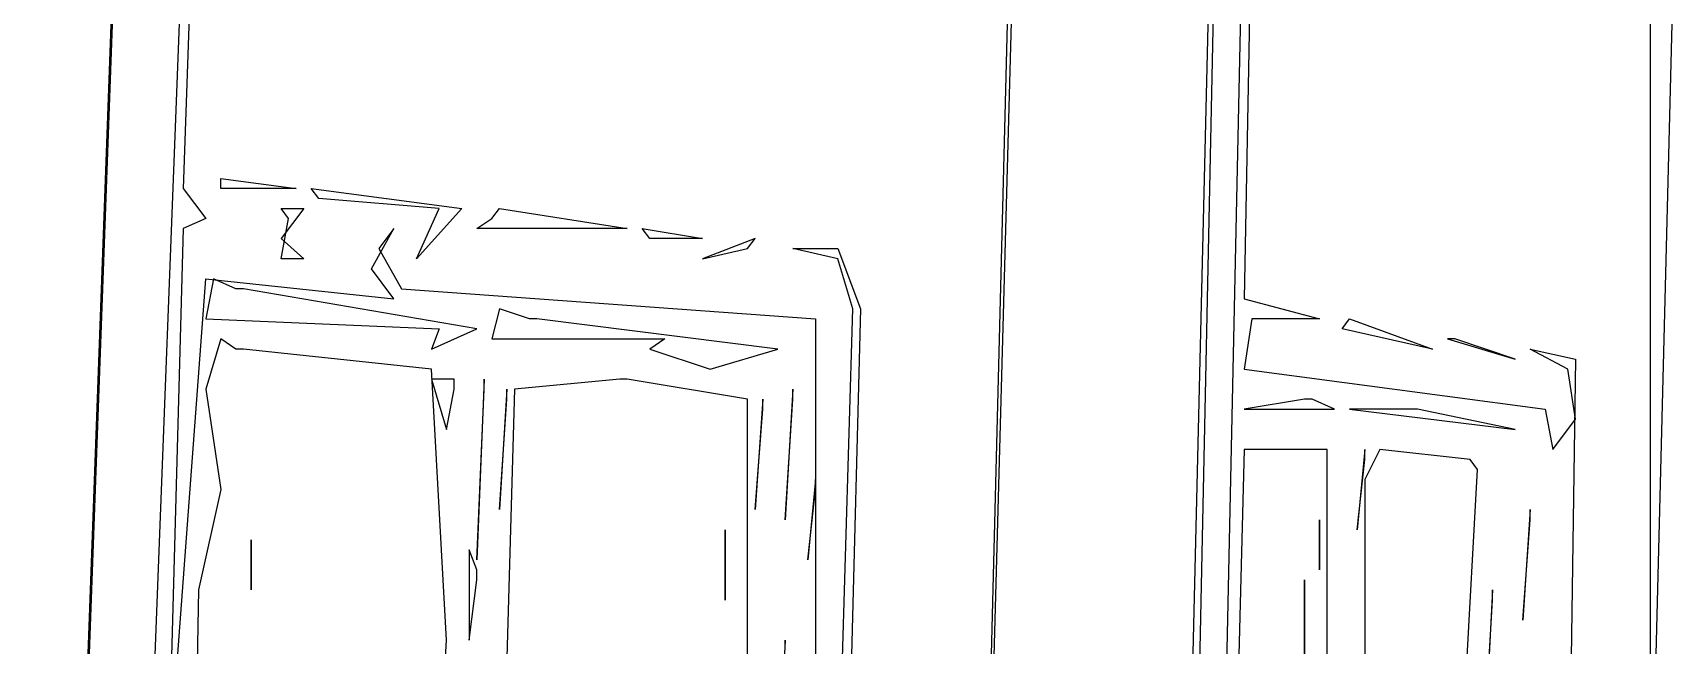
# Model space of a CAD drawing. Extents: x 10 to 24926, y 26 to 24942.
# Drawn here: x 220 to 5536, y 10032 to 12016 of the extents above; entities that cross this region are included whole.
import ezdxf

# ---------------------------------------------------------------- set-up
doc = ezdxf.new("R2010")
doc.units = 0

msp = doc.modelspace()

# ---------------------------------------------------------------- linework, layer by layer
for p, q in [((804.8487, 21072.4031, 1560.9187), (219.5042, 4975.4285, 7999.7086)), ((243.8936, 5788.407, 7674.5172), (804.8487, 21039.884, 1573.9264)), ((3560.8459, 18373.3145, 2640.5542), (3243.7843, 6633.9047, 7336.3181)), ((3243.7843, 6698.943, 7310.3028), (3536.4565, 18308.2762, 2666.5695)), ((4170.5798, 17983.0848, 2796.6461), (3926.6862, 6471.309, 7401.3564)), ((3902.2969, 6731.4621, 7297.2952), (4170.5798, 17950.5656, 2809.6537)), ((829.2381, 15153.9195, 3928.3122), (707.2913, 11511.7758, 5385.1697)), ((439.0084, 5463.2156, 7804.5938), (804.8487, 14861.2473, 4045.3811)), ((4024.2437, 6991.6152, 7193.2339), (4146.1904, 12584.9074, 4955.917)), ((4170.5798, 12487.35, 4994.94), (4146.1904, 11154.0652, 5528.2539)), ((5536.3837, 12227.1969, 5099.0013), (5438.8263, 8389.9383, 6633.9047)), ((5463.2156, 9690.7039, 6113.5984), (5463.2156, 12194.6777, 5112.0089)), ((829.2381, 11544.2949, 5372.162), (1073.1316, 11511.7758, 5385.1697)), ((829.2381, 11511.7758, 5385.1697), (829.2381, 11544.2949, 5372.162)), ((707.2913, 11511.7758, 5385.1697), (780.4594, 11414.2184, 5424.1927)), ((1073.1316, 11511.7758, 5385.1697), (829.2381, 11511.7758, 5385.1697)), ((1121.9104, 11511.7758, 5385.1697), (1609.6975, 11446.7375, 5411.185)), ((1146.2997, 11479.2566, 5398.1773), (1121.9104, 11511.7758, 5385.1697)), ((1024.3529, 11446.7375, 5411.185), (1097.521, 11446.7375, 5411.185)), ((1097.521, 11446.7375, 5411.185), (1024.3529, 11349.1801, 5450.208)), ((1048.7423, 11414.2184, 5424.1927), (1024.3529, 11446.7375, 5411.185)), ((1536.5294, 11446.7375, 5411.185), (1146.2997, 11479.2566, 5398.1773)), ((1609.6975, 11446.7375, 5411.185), (1463.3613, 11284.1418, 5476.2233)), ((1463.3613, 11284.1418, 5476.2233), (1536.5294, 11446.7375, 5411.185)), ((1707.2549, 11414.2184, 5424.1927), (1731.6442, 11446.7375, 5411.185)), ((1731.6442, 11446.7375, 5411.185), (2146.2633, 11381.6992, 5437.2003)), ((707.2913, 11381.6992, 5437.2003), (658.5126, 9593.1465, 6152.6214)), ((780.4594, 11414.2184, 5424.1927), (707.2913, 11381.6992, 5437.2003)), ((1024.3529, 11284.1418, 5476.2233), (1048.7423, 11414.2184, 5424.1927)), ((1317.0252, 11251.6227, 5489.2309), (1390.1933, 11381.6992, 5437.2003)), ((1390.1933, 11381.6992, 5437.2003), (1341.4146, 11316.6609, 5463.2156)), ((1658.4762, 11381.6992, 5437.2003), (1707.2549, 11414.2184, 5424.1927)), ((2146.2633, 11381.6992, 5437.2003), (1658.4762, 11381.6992, 5437.2003)), ((2195.042, 11381.6992, 5437.2003), (2390.1568, 11349.1801, 5450.208)), ((2219.4313, 11349.1801, 5450.208), (2195.042, 11381.6992, 5437.2003)), ((1024.3529, 11349.1801, 5450.208), (1097.521, 11284.1418, 5476.2233)), ((2390.1568, 11349.1801, 5450.208), (2219.4313, 11349.1801, 5450.208)), ((2560.8823, 11349.1801, 5450.208), (2390.1568, 11284.1418, 5476.2233)), ((2536.493, 11316.6609, 5463.2156), (2560.8823, 11349.1801, 5450.208)), ((1097.521, 11284.1418, 5476.2233), (1024.3529, 11284.1418, 5476.2233)), ((1341.4146, 11316.6609, 5463.2156), (1414.5826, 11186.5844, 5515.2462)), ((2390.1568, 11284.1418, 5476.2233), (2536.493, 11316.6609, 5463.2156)), ((2829.1652, 11284.1418, 5476.2233), (2682.8291, 11316.6609, 5463.2156)), ((2682.8291, 11316.6609, 5463.2156), (2829.1652, 11316.6609, 5463.2156)), ((2829.1652, 11316.6609, 5463.2156), (2902.3333, 11121.5461, 5541.2616)), ((2877.9439, 11121.5461, 5541.2616), (2829.1652, 11284.1418, 5476.2233)), ((658.5126, 9593.1465, 6152.6214), (780.4594, 11219.1035, 5502.2386)), ((780.4594, 11219.1035, 5502.2386), (1390.1933, 11154.0652, 5528.2539)), ((804.8487, 11219.1035, 5502.2386), (780.4594, 11089.027, 5554.2692)), ((878.0168, 11186.5844, 5515.2462), (804.8487, 11219.1035, 5502.2386)), ((1390.1933, 11154.0652, 5528.2539), (1317.0252, 11251.6227, 5489.2309)), ((902.4062, 11186.5844, 5515.2462), (878.0168, 11186.5844, 5515.2462)), ((1658.4762, 11056.5078, 5567.2769), (902.4062, 11186.5844, 5515.2462)), ((1414.5826, 11186.5844, 5515.2462), (2755.9972, 11089.027, 5554.2692)), ((1731.6442, 11121.5461, 5541.2616), (1707.2549, 11023.9887, 5580.2845)), ((1829.2017, 11089.027, 5554.2692), (1731.6442, 11121.5461, 5541.2616)), ((2804.7759, 8650.0914, 6529.8434), (2877.9439, 11121.5461, 5541.2616)), ((2902.3333, 11121.5461, 5541.2616), (2853.5546, 9235.4359, 6295.7056)), ((4146.1904, 11154.0652, 5528.2539), (4390.084, 11089.027, 5554.2692)), ((780.4594, 11089.027, 5554.2692), (1536.5294, 11056.5078, 5567.2769)), ((1853.591, 11089.027, 5554.2692), (1829.2017, 11089.027, 5554.2692)), ((2634.0504, 10991.4695, 5593.2922), (1853.591, 11089.027, 5554.2692)), ((2755.9972, 11089.027, 5554.2692), (2755.9972, 8975.2828, 6399.7669)), ((4170.5798, 11089.027, 5554.2692), (4146.1904, 10926.4312, 5619.3075)), ((4390.084, 11089.027, 5554.2692), (4170.5798, 11089.027, 5554.2692)), ((4463.2521, 11056.5078, 5567.2769), (4487.6414, 11089.027, 5554.2692)), ((4487.6414, 11089.027, 5554.2692), (4755.9243, 10991.4695, 5593.2922)), ((829.2381, 11023.9887, 5580.2845), (780.4594, 10861.393, 5645.3228)), ((878.0168, 10991.4695, 5593.2922), (829.2381, 11023.9887, 5580.2845)), ((1536.5294, 11056.5078, 5567.2769), (1512.14, 10991.4695, 5593.2922)), ((1512.14, 10991.4695, 5593.2922), (1658.4762, 11056.5078, 5567.2769)), ((1707.2549, 11023.9887, 5580.2845), (2268.2101, 11023.9887, 5580.2845)), ((2268.2101, 11023.9887, 5580.2845), (2219.4313, 10991.4695, 5593.2922)), ((4755.9243, 10991.4695, 5593.2922), (4463.2521, 11056.5078, 5567.2769)), ((4804.703, 11023.9887, 5580.2845), (5024.2072, 10958.9504, 5606.2998)), ((4829.0924, 11023.9887, 5580.2845), (4804.703, 11023.9887, 5580.2845)), ((5024.2072, 10958.9504, 5606.2998), (4829.0924, 11023.9887, 5580.2845)), ((902.4062, 10991.4695, 5593.2922), (878.0168, 10991.4695, 5593.2922)), ((1512.14, 10926.4312, 5619.3075), (902.4062, 10991.4695, 5593.2922)), ((2219.4313, 10991.4695, 5593.2922), (2414.5462, 10926.4312, 5619.3075)), ((2414.5462, 10926.4312, 5619.3075), (2634.0504, 10991.4695, 5593.2922)), ((5194.9327, 10926.4312, 5619.3075), (5072.9859, 10991.4695, 5593.2922)), ((5072.9859, 10991.4695, 5593.2922), (5219.3221, 10958.9504, 5606.2998)), ((5219.3221, 10958.9504, 5606.2998), (5194.9327, 9235.4359, 6295.7056)), ((1560.9187, 10048.4145, 5970.5142), (1512.14, 10926.4312, 5619.3075)), ((4146.1904, 10926.4312, 5619.3075), (5121.7646, 10796.3547, 5671.3381)), ((5219.3221, 10763.8355, 5684.3458), (5194.9327, 10926.4312, 5619.3075)), ((780.4594, 10861.393, 5645.3228), (829.2381, 10536.2016, 5775.3994)), ((1585.3081, 10893.9121, 5632.3152), (1512.14, 10893.9121, 5632.3152)), ((1512.14, 10893.9121, 5632.3152), (1560.9187, 10731.3164, 5697.3534)), ((1560.9187, 10731.3164, 5697.3534), (1585.3081, 10861.393, 5645.3228)), ((1585.3081, 10861.393, 5645.3228), (1585.3081, 10893.9121, 5632.3152)), ((1682.8655, 10893.9121, 5632.3152), (1658.4762, 10308.5676, 5866.453)), ((1658.4762, 10308.5676, 5866.453), (1682.8655, 10861.393, 5645.3228)), ((1682.8655, 10861.393, 5645.3228), (1682.8655, 10893.9121, 5632.3152)), ((1780.4229, 10861.393, 5645.3228), (1731.6442, 9137.8785, 6334.7286)), ((1756.0336, 10861.393, 5645.3228), (1731.6442, 10471.1633, 5801.4147)), ((1756.0336, 10828.8738, 5658.3305), (1756.0336, 10861.393, 5645.3228)), ((2121.8739, 10893.9121, 5632.3152), (1780.4229, 10861.393, 5645.3228)), ((2146.2633, 10893.9121, 5632.3152), (2121.8739, 10893.9121, 5632.3152)), ((2536.493, 10828.8738, 5658.3305), (2146.2633, 10893.9121, 5632.3152)), ((2682.8291, 10861.393, 5645.3228), (2658.4397, 10438.6441, 5814.4223)), ((2682.8291, 10828.8738, 5658.3305), (2682.8291, 10861.393, 5645.3228)), ((1731.6442, 10471.1633, 5801.4147), (1756.0336, 10828.8738, 5658.3305)), ((2536.493, 9007.802, 6386.7592), (2536.493, 10828.8738, 5658.3305)), ((2585.2717, 10828.8738, 5658.3305), (2560.8823, 10471.1633, 5801.4147)), ((2560.8823, 10471.1633, 5801.4147), (2585.2717, 10796.3547, 5671.3381)), ((2585.2717, 10796.3547, 5671.3381), (2585.2717, 10828.8738, 5658.3305)), ((2658.4397, 10438.6441, 5814.4223), (2682.8291, 10828.8738, 5658.3305)), ((4341.3053, 10828.8738, 5658.3305), (4146.1904, 10796.3547, 5671.3381)), ((4146.1904, 10796.3547, 5671.3381), (4438.8627, 10796.3547, 5671.3381)), ((4365.6946, 10828.8738, 5658.3305), (4341.3053, 10828.8738, 5658.3305)), ((4438.8627, 10796.3547, 5671.3381), (4365.6946, 10828.8738, 5658.3305)), ((4682.7562, 10796.3547, 5671.3381), (4487.6414, 10796.3547, 5671.3381)), ((4487.6414, 10796.3547, 5671.3381), (5024.2072, 10731.3164, 5697.3534)), ((4707.1456, 10796.3547, 5671.3381), (4682.7562, 10796.3547, 5671.3381)), ((5024.2072, 10731.3164, 5697.3534), (4707.1456, 10796.3547, 5671.3381)), ((5121.7646, 10796.3547, 5671.3381), (5146.154, 10666.2781, 5723.3688)), ((5146.154, 10666.2781, 5723.3688), (5219.3221, 10763.8355, 5684.3458)), ((4146.1904, 10666.2781, 5723.3688), (4121.8011, 9723.223, 6100.5908)), ((4390.084, 10666.2781, 5723.3688), (4146.1904, 10666.2781, 5723.3688)), ((4414.4733, 10666.2781, 5723.3688), (4390.084, 10666.2781, 5723.3688)), ((4414.4733, 9202.9168, 6308.7133), (4414.4733, 10666.2781, 5723.3688)), ((4536.4201, 10666.2781, 5723.3688), (4512.0308, 10406.125, 5827.43)), ((4512.0308, 10406.125, 5827.43), (4536.4201, 10633.759, 5736.3764)), ((4536.4201, 10633.759, 5736.3764), (4536.4201, 10666.2781, 5723.3688)), ((4585.1988, 10666.2781, 5723.3688), (4536.4201, 10568.7207, 5762.3917)), ((4877.8711, 10633.759, 5736.3764), (4585.1988, 10666.2781, 5723.3688)), ((4902.2604, 10601.2398, 5749.3841), (4877.8711, 10633.759, 5736.3764)), ((4853.4817, 9723.223, 6100.5908), (4902.2604, 10601.2398, 5749.3841)), ((829.2381, 10536.2016, 5775.3994), (756.07, 10211.0102, 5905.4759)), ((2755.9972, 10568.7207, 5762.3917), (2731.6078, 10308.5676, 5866.453)), ((2731.6078, 10308.5676, 5866.453), (2755.9972, 10536.2016, 5775.3994)), ((2755.9972, 10536.2016, 5775.3994), (2755.9972, 10568.7207, 5762.3917)), ((4536.4201, 10568.7207, 5762.3917), (4536.4201, 9788.2613, 6074.5755)), ((4390.084, 10438.6441, 5814.4223), (4390.084, 10276.0484, 5879.4606)), ((4390.084, 10406.125, 5827.43), (4390.084, 10438.6441, 5814.4223)), ((5072.9859, 10471.1633, 5801.4147), (5048.5966, 10113.4527, 5944.4989)), ((5048.5966, 10113.4527, 5944.4989), (5072.9859, 10438.6441, 5814.4223)), ((5072.9859, 10438.6441, 5814.4223), (5072.9859, 10471.1633, 5801.4147)), ((926.7955, 10373.6059, 5840.4377), (926.7955, 10211.0102, 5905.4759)), ((926.7955, 10341.0867, 5853.4453), (926.7955, 10373.6059, 5840.4377)), ((2463.3249, 10406.125, 5827.43), (2463.3249, 10178.491, 5918.4836)), ((2463.3249, 10373.6059, 5840.4377), (2463.3249, 10406.125, 5827.43)), ((2463.3249, 10178.491, 5918.4836), (2463.3249, 10373.6059, 5840.4377)), ((4390.084, 10276.0484, 5879.4606), (4390.084, 10406.125, 5827.43)), ((926.7955, 10211.0102, 5905.4759), (926.7955, 10341.0867, 5853.4453)), ((1658.4762, 10276.0484, 5879.4606), (1634.0868, 10341.0867, 5853.4453)), ((1634.0868, 10341.0867, 5853.4453), (1634.0868, 10048.4145, 5970.5142)), ((1658.4762, 10243.5293, 5892.4683), (1658.4762, 10276.0484, 5879.4606)), ((756.07, 10211.0102, 5905.4759), (731.6807, 8845.2063, 6451.7975)), ((1634.0868, 10048.4145, 5970.5142), (1658.4762, 10243.5293, 5892.4683)), ((4341.3053, 10243.5293, 5892.4683), (4341.3053, 9983.3762, 5996.5295)), ((4341.3053, 10211.0102, 5905.4759), (4341.3053, 10243.5293, 5892.4683)), ((4341.3053, 9983.3762, 5996.5295), (4341.3053, 10211.0102, 5905.4759)), ((4951.0392, 10211.0102, 5905.4759), (4926.6498, 9755.7422, 6087.5831)), ((4951.0392, 10178.491, 5918.4836), (4951.0392, 10211.0102, 5905.4759)), ((4926.6498, 9755.7422, 6087.5831), (4951.0392, 10178.491, 5918.4836)), ((1487.7507, 8877.7254, 6438.7898), (1560.9187, 10048.4145, 5970.5142)), ((2658.4397, 10048.4145, 5970.5142), (2634.0504, 9560.6273, 6165.6291)), ((2658.4397, 10015.8953, 5983.5219), (2658.4397, 10048.4145, 5970.5142))]:
    msp.add_line(p, q)

doc.saveas('drawing.dxf')
